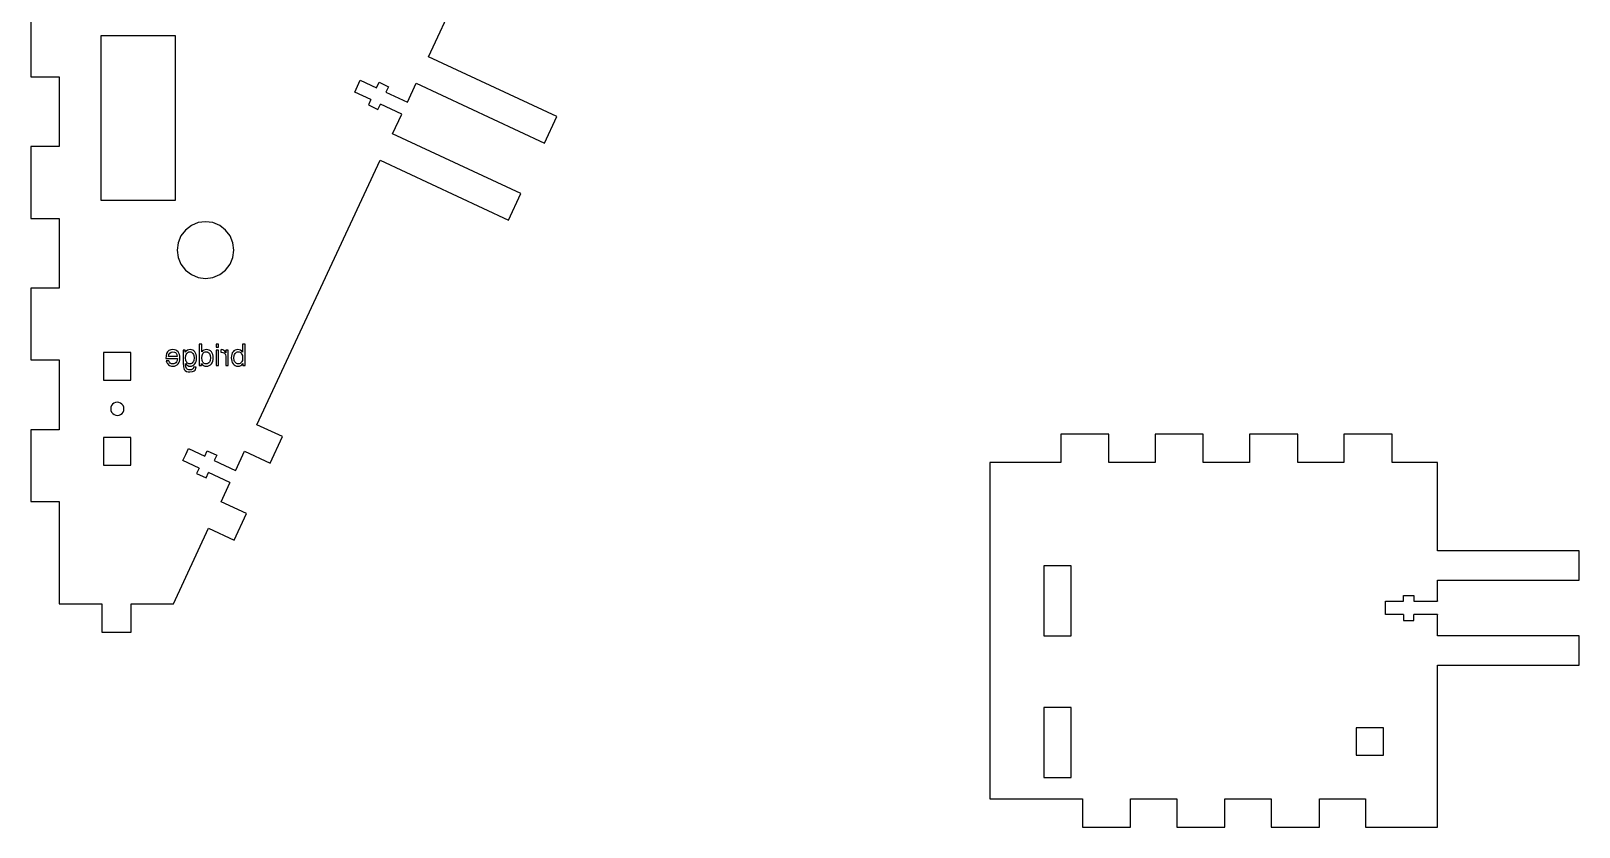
# Model space of a CAD drawing. Extents: x -235 to 103, y -8 to 774.
# Drawn here: x -234.8 to 93.2, y -8.3 to 160.3 of the extents above; entities that cross this region are included whole.
import ezdxf

# ---------------------------------------------------------------- set-up
doc = ezdxf.new("R2010")
doc.units = 0
doc.header["$MEASUREMENT"] = 0
doc.layers.add('Holes', color=2, linetype='Continuous')
doc.layers.add('Text', color=5, linetype='Continuous')

msp = doc.modelspace()

# ---------------------------------------------------------------- linework, layer by layer
for p, q in [((-150.56, 154.85), (-142.4, 172.34)), ((-234.77, 165.81), (-234.77, 150.61)), ((-123.37, 142.17), (-150.56, 154.85)), ((-234.77, 150.61), (-228.77, 150.61)), ((-228.77, 150.61), (-228.77, 135.81)), ((-166.19, 147.35), (-165.6, 148.62)), ((-165.6, 148.62), (-165.01, 149.89)), ((-165.01, 149.89), (-161.56, 148.29)), ((-161.56, 148.29), (-161.04, 149.42)), ((-161.04, 149.42), (-159.04, 148.49)), ((-159.04, 148.49), (-159.57, 147.36)), ((-155.04, 145.24), (-153.18, 149.23)), ((-153.18, 149.23), (-125.99, 136.55)), ((-162.75, 145.75), (-166.19, 147.35)), ((-162.75, 145.75), (-163.28, 144.62)), ((-163.28, 144.62), (-161.28, 143.69)), ((-161.28, 143.69), (-160.75, 144.82)), ((-156.22, 142.71), (-160.75, 144.82)), ((-159.57, 147.36), (-155.04, 145.24)), ((-158.17, 138.54), (-156.22, 142.71)), ((-125.99, 136.55), (-123.37, 142.17)), ((-130.98, 125.86), (-158.17, 138.54)), ((-228.77, 135.81), (-234.77, 135.81)), ((-234.77, 135.81), (-234.77, 120.61)), ((-186.91, 76.9), (-160.79, 132.92)), ((-160.79, 132.92), (-133.6, 120.24)), ((-133.6, 120.24), (-130.98, 125.86)), ((-234.77, 120.61), (-228.77, 120.61)), ((-228.77, 120.61), (-228.77, 105.81)), ((-228.77, 105.81), (-234.77, 105.81)), ((-234.77, 105.81), (-234.77, 90.61)), ((-234.77, 90.61), (-228.77, 90.61)), ((-228.77, 90.61), (-228.77, 75.81)), ((-228.77, 75.81), (-234.77, 75.81)), ((-234.77, 75.81), (-234.77, 60.61)), ((-181.47, 74.37), (-186.91, 76.9)), ((-184.09, 68.75), (-181.47, 74.37)), ((-6.44, 74.87), (-16.64, 74.87)), ((-16.64, 74.87), (-16.64, 68.87)), ((-6.44, 68.87), (-6.44, 74.87)), ((13.56, 74.87), (3.36, 74.87)), ((3.36, 74.87), (3.36, 68.87)), ((13.56, 68.87), (13.56, 74.87)), ((33.56, 74.87), (23.36, 74.87)), ((23.36, 74.87), (23.36, 68.87)), ((33.56, 68.87), (33.56, 74.87)), ((53.56, 74.87), (43.36, 74.87)), ((43.36, 74.87), (43.36, 68.87)), ((53.56, 68.87), (53.56, 74.87)), ((-202.58, 69.32), (-201.99, 70.59)), ((-199.14, 67.71), (-202.58, 69.32)), ((-201.99, 70.59), (-201.4, 71.86)), ((-201.4, 71.86), (-197.95, 70.25)), ((-197.95, 70.25), (-197.43, 71.38)), ((-197.43, 71.38), (-195.43, 70.45)), ((-195.43, 70.45), (-195.96, 69.32)), ((-195.96, 69.32), (-191.43, 67.21)), ((-191.39, 67.3), (-189.53, 71.29)), ((-189.53, 71.29), (-184.09, 68.75)), ((-16.64, 68.87), (-31.64, 68.87)), ((-31.64, 68.87), (-31.64, -2.33)), ((3.36, 68.87), (-6.44, 68.87)), ((23.36, 68.87), (13.56, 68.87)), ((43.36, 68.87), (33.56, 68.87)), ((63.16, 68.87), (53.56, 68.87)), ((63.16, 50.19), (63.16, 68.87)), ((-199.14, 67.71), (-199.67, 66.58)), ((-199.67, 66.58), (-197.67, 65.65)), ((-197.67, 65.65), (-197.14, 66.78)), ((-192.61, 64.67), (-197.14, 66.78)), ((-191.39, 67.3), (-191.43, 67.21)), ((-194.51, 60.59), (-192.65, 64.58)), ((-192.61, 64.67), (-192.65, 64.58)), ((-234.77, 60.61), (-228.77, 60.61)), ((-228.77, 60.61), (-228.77, 38.95)), ((-189.08, 58.06), (-194.51, 60.59)), ((-191.7, 52.44), (-189.08, 58.06)), ((-204.6, 38.95), (-197.13, 54.97)), ((-197.13, 54.97), (-191.7, 52.44)), ((93.16, 50.19), (63.16, 50.19)), ((93.16, 43.99), (93.16, 50.19)), ((63.16, 39.59), (63.16, 43.99)), ((63.16, 43.99), (93.16, 43.99)), ((52.16, 38.09), (52.16, 39.49)), ((52.16, 39.49), (55.96, 39.49)), ((55.96, 39.49), (55.96, 40.74)), ((55.96, 40.74), (58.16, 40.74)), ((58.16, 40.74), (58.16, 39.49)), ((58.16, 39.49), (63.16, 39.49)), ((63.16, 39.59), (63.16, 39.49)), ((-228.77, 38.95), (-219.77, 38.95)), ((-219.77, 38.95), (-219.77, 32.95)), ((-213.57, 32.95), (-213.57, 38.95)), ((-213.57, 38.95), (-204.6, 38.95)), ((52.16, 36.69), (52.16, 38.09)), ((55.96, 36.69), (52.16, 36.69)), ((55.96, 36.69), (55.96, 35.44)), ((58.16, 35.44), (58.16, 36.69)), ((63.16, 36.69), (58.16, 36.69)), ((63.16, 36.69), (63.16, 36.59)), ((63.16, 32.19), (63.16, 36.59)), ((-219.77, 32.95), (-213.57, 32.95)), ((55.96, 35.44), (58.16, 35.44)), ((93.16, 32.19), (63.16, 32.19)), ((93.16, 25.99), (93.16, 32.19)), ((63.16, 8.25), (63.16, 25.99)), ((63.16, 25.99), (93.16, 25.99)), ((63.16, -8.33), (63.16, 8.25)), ((-31.64, -2.33), (-12.04, -2.33)), ((-12.04, -2.33), (-12.04, -8.33)), ((-1.84, -8.33), (-1.84, -2.33)), ((-1.84, -2.33), (7.96, -2.33)), ((7.96, -2.33), (7.96, -8.33)), ((18.16, -8.33), (18.16, -2.33)), ((18.16, -2.33), (27.96, -2.33)), ((27.96, -2.33), (27.96, -8.33)), ((38.16, -8.33), (38.16, -2.33)), ((38.16, -2.33), (47.96, -2.33)), ((47.96, -2.33), (47.96, -8.33)), ((-12.04, -8.33), (-1.84, -8.33)), ((7.96, -8.33), (18.16, -8.33)), ((27.96, -8.33), (38.16, -8.33)), ((47.96, -8.33), (63.16, -8.33))]:
    msp.add_line(p, q)
at = {"layer": 'Holes'}
for p, q in [((-204.18, 159.28), (-219.98, 159.28)), ((-219.98, 159.28), (-219.98, 124.48)), ((-204.18, 124.48), (-204.18, 159.28)), ((-219.98, 124.48), (-204.18, 124.48)), ((-202.03, 118.14), (-202.99, 116.9)), ((-200.79, 119.1), (-202.03, 118.14)), ((-199.34, 119.7), (-200.79, 119.1)), ((-197.79, 119.9), (-199.34, 119.7)), ((-196.24, 119.7), (-197.79, 119.9)), ((-194.79, 119.1), (-196.24, 119.7)), ((-193.55, 118.14), (-194.79, 119.1)), ((-192.59, 116.9), (-193.55, 118.14)), ((-203.59, 115.45), (-203.79, 113.9)), ((-202.99, 116.9), (-203.59, 115.45)), ((-192, 115.45), (-192.59, 116.9)), ((-191.79, 113.9), (-192, 115.45)), ((-203.79, 113.9), (-203.59, 112.35)), ((-203.59, 112.35), (-202.99, 110.9)), ((-192.59, 110.9), (-192, 112.35)), ((-192, 112.35), (-191.79, 113.9)), ((-202.99, 110.9), (-202.03, 109.66)), ((-202.03, 109.66), (-200.79, 108.7)), ((-200.79, 108.7), (-199.34, 108.1)), ((-196.24, 108.1), (-194.79, 108.7)), ((-194.79, 108.7), (-193.55, 109.66)), ((-193.55, 109.66), (-192.59, 110.9)), ((-199.34, 108.1), (-197.79, 107.9)), ((-197.79, 107.9), (-196.24, 108.1)), ((-219.38, 92.16), (-219.38, 86.36)), ((-213.58, 92.16), (-219.38, 92.16)), ((-213.58, 86.36), (-213.58, 92.16)), ((-219.38, 86.36), (-213.58, 86.36)), ((-217.83, 80.61), (-217.88, 80.25)), ((-217.88, 80.25), (-217.82, 79.89)), ((-217.7, 80.95), (-217.83, 80.61)), ((-217.82, 79.89), (-217.68, 79.55)), ((-217.48, 81.24), (-217.7, 80.95)), ((-217.68, 79.55), (-217.46, 79.26)), ((-217.19, 81.47), (-217.48, 81.24)), ((-217.46, 79.26), (-217.16, 79.04)), ((-216.85, 81.61), (-217.19, 81.47)), ((-217.16, 79.04), (-216.82, 78.91)), ((-216.49, 81.66), (-216.85, 81.61)), ((-216.82, 78.91), (-216.46, 78.86)), ((-216.13, 81.62), (-216.49, 81.66)), ((-216.46, 78.86), (-216.1, 78.91)), ((-215.79, 81.48), (-216.13, 81.62)), ((-216.1, 78.91), (-215.77, 79.06)), ((-215.5, 81.26), (-215.79, 81.48)), ((-215.77, 79.06), (-215.48, 79.28)), ((-215.27, 80.97), (-215.5, 81.26)), ((-215.48, 79.28), (-215.26, 79.58)), ((-215.13, 80.64), (-215.27, 80.97)), ((-215.26, 79.58), (-215.12, 79.91)), ((-215.08, 80.28), (-215.13, 80.64)), ((-215.12, 79.91), (-215.08, 80.28)), ((-213.58, 74.16), (-219.38, 74.16)), ((-219.38, 74.16), (-219.38, 68.36)), ((-213.58, 68.36), (-213.58, 74.16)), ((-219.38, 68.36), (-213.58, 68.36)), ((-14.44, 46.97), (-20.24, 46.97)), ((-20.24, 46.97), (-20.24, 32.17)), ((-14.44, 32.17), (-14.44, 46.97)), ((-20.24, 32.17), (-14.44, 32.17)), ((-14.44, 16.97), (-20.24, 16.97)), ((-20.24, 16.97), (-20.24, 2.17)), ((-14.44, 2.17), (-14.44, 16.97)), ((51.76, 12.67), (45.96, 12.67)), ((45.96, 12.67), (45.96, 6.87)), ((51.76, 6.87), (51.76, 12.67)), ((45.96, 6.87), (51.76, 6.87)), ((-20.24, 2.17), (-14.44, 2.17))]:
    msp.add_line(p, q, dxfattribs=at)
at = {"layer": 'Text'}
for p, q in [((-206.04, 91.95, 0.2), (-206.14, 91.51, 0.2)), ((-206.04, 91.95), (-206.14, 91.51)), ((-205.84, 92.3, 0.2), (-206.04, 91.95, 0.2)), ((-205.84, 92.3), (-206.04, 91.95)), ((-206.04, 91.95), (-206.04, 91.95, 0.2)), ((-205.53, 92.58, 0.2), (-205.84, 92.3, 0.2)), ((-205.53, 92.58), (-205.84, 92.3)), ((-205.84, 92.3), (-205.84, 92.3, 0.2)), ((-205.55, 91.74, 0.2), (-205.35, 92.05, 0.2)), ((-205.55, 91.74), (-205.35, 92.05)), ((-205.15, 92.75, 0.2), (-205.53, 92.58, 0.2)), ((-205.15, 92.75), (-205.53, 92.58)), ((-205.53, 92.58), (-205.53, 92.58, 0.2)), ((-205.35, 92.05, 0.2), (-205.06, 92.26, 0.2)), ((-205.35, 92.05), (-205.06, 92.26)), ((-205.35, 92.05), (-205.35, 92.05, 0.2)), ((-204.72, 92.81, 0.2), (-205.15, 92.75, 0.2)), ((-204.72, 92.81), (-205.15, 92.75)), ((-205.15, 92.75), (-205.15, 92.75, 0.2)), ((-205.06, 92.26, 0.2), (-204.7, 92.33, 0.2)), ((-205.06, 92.26), (-204.7, 92.33)), ((-205.06, 92.26), (-205.06, 92.26, 0.2)), ((-204.39, 92.78, 0.2), (-204.72, 92.81, 0.2)), ((-204.72, 92.81), (-204.72, 92.81, 0.2)), ((-204.39, 92.78), (-204.72, 92.81)), ((-204.7, 92.33, 0.2), (-204.34, 92.26, 0.2)), ((-204.7, 92.33), (-204.34, 92.26)), ((-204.7, 92.33), (-204.7, 92.33, 0.2)), ((-204.1, 92.69, 0.2), (-204.39, 92.78, 0.2)), ((-204.39, 92.78), (-204.39, 92.78, 0.2)), ((-204.1, 92.69), (-204.39, 92.78)), ((-204.34, 92.26, 0.2), (-204.18, 92.17, 0.2)), ((-204.34, 92.26), (-204.34, 92.26, 0.2)), ((-204.34, 92.26), (-204.18, 92.17)), ((-204.18, 92.17, 0.2), (-204.04, 92.05, 0.2)), ((-204.18, 92.17), (-204.18, 92.17, 0.2)), ((-204.18, 92.17), (-204.04, 92.05)), ((-203.85, 92.53, 0.2), (-204.1, 92.69, 0.2)), ((-204.1, 92.69), (-204.1, 92.69, 0.2)), ((-203.85, 92.53), (-204.1, 92.69)), ((-204.04, 92.05, 0.2), (-203.93, 91.91, 0.2)), ((-204.04, 92.05), (-204.04, 92.05, 0.2)), ((-204.04, 92.05), (-203.93, 91.91)), ((-203.93, 91.91, 0.2), (-203.85, 91.74, 0.2)), ((-203.93, 91.91), (-203.93, 91.91, 0.2)), ((-203.93, 91.91), (-203.85, 91.74)), ((-203.62, 92.32, 0.2), (-203.85, 92.53, 0.2)), ((-203.85, 92.53), (-203.85, 92.53, 0.2)), ((-203.62, 92.32), (-203.85, 92.53)), ((-203.45, 92.06, 0.2), (-203.62, 92.32, 0.2)), ((-203.62, 92.32), (-203.62, 92.32, 0.2)), ((-203.45, 92.06), (-203.62, 92.32)), ((-203.32, 91.76, 0.2), (-203.45, 92.06, 0.2)), ((-203.45, 92.06), (-203.45, 92.06, 0.2)), ((-203.32, 91.76), (-203.45, 92.06)), ((-202.55, 92.71), (-202.55, 89.97)), ((-202.07, 92.71), (-202.55, 92.71)), ((-202.55, 92.71), (-202.55, 92.71, 0.2)), ((-202.07, 92.71, 0.2), (-202.55, 92.71, 0.2)), ((-202.55, 92.71, 0.2), (-202.55, 89.97, 0.2)), ((-202.07, 92.24), (-202.07, 92.71)), ((-202.07, 92.71), (-202.07, 92.71, 0.2)), ((-202.07, 92.24, 0.2), (-202.07, 92.71, 0.2)), ((-201.86, 92.49), (-202.07, 92.24)), ((-201.86, 92.49, 0.2), (-202.07, 92.24, 0.2)), ((-202.07, 92.24), (-202.07, 92.24, 0.2)), ((-201.88, 91.8), (-201.78, 91.98)), ((-201.88, 91.8, 0.2), (-201.78, 91.98, 0.2)), ((-201.62, 92.66), (-201.86, 92.49)), ((-201.62, 92.66, 0.2), (-201.86, 92.49, 0.2)), ((-201.86, 92.49), (-201.86, 92.49, 0.2)), ((-201.78, 91.98), (-201.65, 92.13)), ((-201.78, 91.98, 0.2), (-201.65, 92.13, 0.2)), ((-201.78, 91.98), (-201.78, 91.98, 0.2)), ((-201.65, 92.13), (-201.5, 92.24)), ((-201.65, 92.13, 0.2), (-201.5, 92.24, 0.2)), ((-201.65, 92.13), (-201.65, 92.13, 0.2)), ((-201.36, 92.77), (-201.62, 92.66)), ((-201.36, 92.77, 0.2), (-201.62, 92.66, 0.2)), ((-201.62, 92.66), (-201.62, 92.66, 0.2)), ((-201.5, 92.24), (-201.32, 92.3)), ((-201.5, 92.24, 0.2), (-201.32, 92.3, 0.2)), ((-201.5, 92.24), (-201.5, 92.24, 0.2)), ((-201.07, 92.81), (-201.36, 92.77)), ((-201.07, 92.81, 0.2), (-201.36, 92.77, 0.2)), ((-201.36, 92.77), (-201.36, 92.77, 0.2)), ((-201.32, 92.3), (-201.12, 92.32)), ((-201.32, 92.3, 0.2), (-201.12, 92.32, 0.2)), ((-201.32, 92.3), (-201.32, 92.3, 0.2)), ((-201.12, 92.32), (-200.92, 92.3)), ((-201.12, 92.32), (-201.12, 92.32, 0.2)), ((-201.12, 92.32, 0.2), (-200.92, 92.3, 0.2)), ((-200.77, 92.78), (-201.07, 92.81)), ((-201.07, 92.81), (-201.07, 92.81, 0.2)), ((-200.77, 92.78, 0.2), (-201.07, 92.81, 0.2)), ((-200.92, 92.3), (-200.75, 92.24)), ((-200.92, 92.3), (-200.92, 92.3, 0.2)), ((-200.92, 92.3, 0.2), (-200.75, 92.24, 0.2)), ((-200.5, 92.68), (-200.77, 92.78)), ((-200.77, 92.78), (-200.77, 92.78, 0.2)), ((-200.5, 92.68, 0.2), (-200.77, 92.78, 0.2)), ((-200.75, 92.24), (-200.59, 92.13)), ((-200.75, 92.24), (-200.75, 92.24, 0.2)), ((-200.75, 92.24, 0.2), (-200.59, 92.13, 0.2)), ((-200.59, 92.13), (-200.46, 91.98)), ((-200.59, 92.13, 0.2), (-200.46, 91.98, 0.2)), ((-200.59, 92.13), (-200.59, 92.13, 0.2)), ((-200.26, 92.53), (-200.5, 92.68)), ((-200.5, 92.68), (-200.5, 92.68, 0.2)), ((-200.26, 92.53, 0.2), (-200.5, 92.68, 0.2)), ((-200.46, 91.98), (-200.35, 91.79)), ((-200.46, 91.98, 0.2), (-200.35, 91.79, 0.2)), ((-200.46, 91.98), (-200.46, 91.98, 0.2)), ((-200.06, 92.31), (-200.26, 92.53)), ((-200.26, 92.53), (-200.26, 92.53, 0.2)), ((-200.06, 92.31, 0.2), (-200.26, 92.53, 0.2)), ((-199.89, 92.05), (-200.06, 92.31)), ((-200.06, 92.31), (-200.06, 92.31, 0.2)), ((-199.89, 92.05, 0.2), (-200.06, 92.31, 0.2)), ((-199.77, 91.74), (-199.89, 92.05)), ((-199.89, 92.05), (-199.89, 92.05, 0.2)), ((-199.77, 91.74, 0.2), (-199.89, 92.05, 0.2)), ((-198.59, 93.99), (-199.11, 93.99)), ((-199.11, 93.99), (-199.11, 89.44)), ((-199.11, 93.99, 0.2), (-199.11, 89.44, 0.2)), ((-198.59, 93.99, 0.2), (-199.11, 93.99, 0.2)), ((-199.11, 93.99), (-199.11, 93.99, 0.2)), ((-198.59, 92.3), (-198.59, 93.99)), ((-198.59, 92.3, 0.2), (-198.59, 93.99, 0.2)), ((-198.59, 93.99), (-198.59, 93.99, 0.2)), ((-198.4, 92.52), (-198.59, 92.3)), ((-198.4, 92.52, 0.2), (-198.59, 92.3, 0.2)), ((-198.59, 92.3), (-198.59, 92.3, 0.2)), ((-198.45, 91.78, 0.2), (-198.34, 91.97, 0.2)), ((-198.45, 91.78), (-198.34, 91.97)), ((-198.17, 92.68), (-198.4, 92.52)), ((-198.17, 92.68, 0.2), (-198.4, 92.52, 0.2)), ((-198.4, 92.52), (-198.4, 92.52, 0.2)), ((-198.34, 91.97), (-198.2, 92.12)), ((-198.34, 91.97, 0.2), (-198.2, 92.12, 0.2)), ((-198.34, 91.97), (-198.34, 91.97, 0.2)), ((-198.2, 92.12), (-198.05, 92.23)), ((-198.2, 92.12, 0.2), (-198.05, 92.23, 0.2)), ((-198.2, 92.12), (-198.2, 92.12, 0.2)), ((-197.9, 92.78), (-198.17, 92.68)), ((-197.9, 92.78, 0.2), (-198.17, 92.68, 0.2)), ((-198.17, 92.68), (-198.17, 92.68, 0.2)), ((-198.05, 92.23), (-197.87, 92.3)), ((-198.05, 92.23, 0.2), (-197.87, 92.3, 0.2)), ((-198.05, 92.23), (-198.05, 92.23, 0.2)), ((-197.58, 92.81), (-197.9, 92.78)), ((-197.58, 92.81, 0.2), (-197.9, 92.78, 0.2)), ((-197.9, 92.78), (-197.9, 92.78, 0.2)), ((-197.87, 92.3), (-197.67, 92.32)), ((-197.87, 92.3, 0.2), (-197.67, 92.32, 0.2)), ((-197.87, 92.3), (-197.87, 92.3, 0.2)), ((-197.67, 92.32), (-197.47, 92.3)), ((-197.67, 92.32), (-197.67, 92.32, 0.2)), ((-197.67, 92.32, 0.2), (-197.47, 92.3, 0.2)), ((-197.28, 92.78), (-197.58, 92.81)), ((-197.58, 92.81), (-197.58, 92.81, 0.2)), ((-197.28, 92.78, 0.2), (-197.58, 92.81, 0.2)), ((-197.47, 92.3), (-197.29, 92.23)), ((-197.47, 92.3, 0.2), (-197.29, 92.23, 0.2)), ((-197.47, 92.3), (-197.47, 92.3, 0.2)), ((-197.29, 92.23), (-197.12, 92.12)), ((-197.29, 92.23, 0.2), (-197.12, 92.12, 0.2)), ((-197.29, 92.23), (-197.29, 92.23, 0.2)), ((-197.01, 92.69), (-197.28, 92.78)), ((-197.28, 92.78), (-197.28, 92.78, 0.2)), ((-197.01, 92.69, 0.2), (-197.28, 92.78, 0.2)), ((-197.12, 92.12), (-196.98, 91.97)), ((-197.12, 92.12, 0.2), (-196.98, 91.97, 0.2)), ((-197.12, 92.12), (-197.12, 92.12, 0.2)), ((-196.77, 92.54), (-197.01, 92.69)), ((-196.77, 92.54, 0.2), (-197.01, 92.69, 0.2)), ((-197.01, 92.69), (-197.01, 92.69, 0.2)), ((-196.98, 91.97), (-196.87, 91.78)), ((-196.98, 91.97, 0.2), (-196.87, 91.78, 0.2)), ((-196.98, 91.97), (-196.98, 91.97, 0.2)), ((-196.56, 92.33), (-196.77, 92.54)), ((-196.56, 92.33, 0.2), (-196.77, 92.54, 0.2)), ((-196.77, 92.54), (-196.77, 92.54, 0.2)), ((-196.39, 92.08), (-196.56, 92.33)), ((-196.39, 92.08, 0.2), (-196.56, 92.33, 0.2)), ((-196.56, 92.33), (-196.56, 92.33, 0.2)), ((-196.27, 91.79), (-196.39, 92.08)), ((-196.27, 91.79, 0.2), (-196.39, 92.08, 0.2)), ((-196.39, 92.08), (-196.39, 92.08, 0.2)), ((-195.04, 93.99), (-195.57, 93.99)), ((-195.57, 93.99), (-195.57, 93.34)), ((-195.57, 93.99, 0.2), (-195.57, 93.34, 0.2)), ((-195.04, 93.99, 0.2), (-195.57, 93.99, 0.2)), ((-195.57, 93.99), (-195.57, 93.99, 0.2)), ((-195.57, 93.34), (-195.04, 93.34)), ((-195.57, 93.34, 0.2), (-195.04, 93.34, 0.2)), ((-195.57, 93.34), (-195.57, 93.34, 0.2)), ((-195.57, 92.71, 0.2), (-195.57, 89.44, 0.2)), ((-195.05, 92.71, 0.2), (-195.57, 92.71, 0.2)), ((-195.05, 92.71), (-195.57, 92.71)), ((-195.57, 92.71), (-195.57, 89.44)), ((-195.57, 92.71), (-195.57, 92.71, 0.2)), ((-195.05, 89.44, 0.2), (-195.05, 92.71, 0.2)), ((-195.05, 89.44), (-195.05, 92.71)), ((-195.05, 92.71), (-195.05, 92.71, 0.2)), ((-195.04, 93.34), (-195.04, 93.99)), ((-195.04, 93.34, 0.2), (-195.04, 93.99, 0.2)), ((-195.04, 93.99), (-195.04, 93.99, 0.2)), ((-195.04, 93.34), (-195.04, 93.34, 0.2)), ((-194.35, 92.81, 0.2), (-194.55, 92.79, 0.2)), ((-194.35, 92.81), (-194.55, 92.79)), ((-194.55, 92.79), (-194.55, 92.25)), ((-194.55, 92.79, 0.2), (-194.55, 92.25, 0.2)), ((-194.55, 92.79), (-194.55, 92.79, 0.2)), ((-194.55, 92.25), (-194.55, 92.25, 0.2)), ((-194.55, 92.25, 0.2), (-194.09, 92.19, 0.2)), ((-194.55, 92.25), (-194.09, 92.19)), ((-194.11, 92.77, 0.2), (-194.35, 92.81, 0.2)), ((-194.11, 92.77), (-194.35, 92.81)), ((-194.35, 92.81), (-194.35, 92.81, 0.2)), ((-193.89, 92.65, 0.2), (-194.11, 92.77, 0.2)), ((-193.89, 92.65), (-194.11, 92.77)), ((-194.11, 92.77), (-194.11, 92.77, 0.2)), ((-194.09, 92.19, 0.2), (-193.91, 92.12, 0.2)), ((-194.09, 92.19), (-194.09, 92.19, 0.2)), ((-194.09, 92.19), (-193.91, 92.12)), ((-193.91, 92.12, 0.2), (-193.76, 92.02, 0.2)), ((-193.91, 92.12), (-193.76, 92.02)), ((-193.91, 92.12), (-193.91, 92.12, 0.2)), ((-193.68, 92.44), (-193.89, 92.65)), ((-193.89, 92.65), (-193.89, 92.65, 0.2)), ((-193.68, 92.44, 0.2), (-193.89, 92.65, 0.2)), ((-193.76, 92.02, 0.2), (-193.65, 91.88, 0.2)), ((-193.76, 92.02), (-193.65, 91.88)), ((-193.76, 92.02), (-193.76, 92.02, 0.2)), ((-193.46, 92.12), (-193.68, 92.44)), ((-193.68, 92.44), (-193.68, 92.44, 0.2)), ((-193.46, 92.12, 0.2), (-193.68, 92.44, 0.2)), ((-193.65, 91.88), (-193.65, 91.88, 0.2)), ((-193.65, 91.88, 0.2), (-193.57, 91.68, 0.2)), ((-193.65, 91.88), (-193.57, 91.68)), ((-193.46, 92.71), (-193.46, 92.12)), ((-193.46, 92.71, 0.2), (-193.46, 92.12, 0.2)), ((-193.46, 92.71), (-193.46, 92.71, 0.2)), ((-192.98, 92.71, 0.2), (-193.46, 92.71, 0.2)), ((-192.98, 92.71), (-193.46, 92.71)), ((-193.46, 92.12), (-193.46, 92.12, 0.2)), ((-192.98, 89.44, 0.2), (-192.98, 92.71, 0.2)), ((-192.98, 92.71), (-192.98, 92.71, 0.2)), ((-192.98, 89.44), (-192.98, 92.71)), ((-192.13, 92.09), (-192.25, 91.8)), ((-192.13, 92.09, 0.2), (-192.25, 91.8, 0.2)), ((-191.96, 92.34), (-192.13, 92.09)), ((-191.96, 92.34, 0.2), (-192.13, 92.09, 0.2)), ((-192.13, 92.09), (-192.13, 92.09, 0.2)), ((-191.76, 92.55), (-191.96, 92.34)), ((-191.76, 92.55, 0.2), (-191.96, 92.34, 0.2)), ((-191.96, 92.34), (-191.96, 92.34, 0.2)), ((-191.52, 92.69), (-191.76, 92.55)), ((-191.52, 92.69, 0.2), (-191.76, 92.55, 0.2)), ((-191.76, 92.55), (-191.76, 92.55, 0.2)), ((-191.65, 91.78), (-191.54, 91.97)), ((-191.65, 91.78, 0.2), (-191.54, 91.97, 0.2)), ((-191.54, 91.97), (-191.4, 92.12)), ((-191.54, 91.97, 0.2), (-191.4, 92.12, 0.2)), ((-191.54, 91.97), (-191.54, 91.97, 0.2)), ((-191.25, 92.78), (-191.52, 92.69)), ((-191.25, 92.78, 0.2), (-191.52, 92.69, 0.2)), ((-191.52, 92.69), (-191.52, 92.69, 0.2)), ((-191.4, 92.12), (-191.23, 92.23)), ((-191.4, 92.12, 0.2), (-191.23, 92.23, 0.2)), ((-191.4, 92.12), (-191.4, 92.12, 0.2)), ((-190.94, 92.81), (-191.25, 92.78)), ((-190.94, 92.81, 0.2), (-191.25, 92.78, 0.2)), ((-191.25, 92.78), (-191.25, 92.78, 0.2)), ((-191.23, 92.23), (-191.05, 92.3)), ((-191.23, 92.23, 0.2), (-191.05, 92.3, 0.2)), ((-191.23, 92.23), (-191.23, 92.23, 0.2)), ((-191.05, 92.3), (-190.84, 92.32)), ((-191.05, 92.3, 0.2), (-190.84, 92.32, 0.2)), ((-191.05, 92.3), (-191.05, 92.3, 0.2)), ((-190.63, 92.77), (-190.94, 92.81)), ((-190.94, 92.81), (-190.94, 92.81, 0.2)), ((-190.63, 92.77, 0.2), (-190.94, 92.81, 0.2)), ((-190.84, 92.32), (-190.64, 92.3)), ((-190.84, 92.32), (-190.84, 92.32, 0.2)), ((-190.84, 92.32, 0.2), (-190.64, 92.3, 0.2)), ((-190.64, 92.3), (-190.47, 92.23)), ((-190.64, 92.3), (-190.64, 92.3, 0.2)), ((-190.64, 92.3, 0.2), (-190.47, 92.23, 0.2)), ((-190.36, 92.67), (-190.63, 92.77)), ((-190.63, 92.77), (-190.63, 92.77, 0.2)), ((-190.36, 92.67, 0.2), (-190.63, 92.77, 0.2)), ((-190.47, 92.23), (-190.31, 92.12)), ((-190.47, 92.23), (-190.47, 92.23, 0.2)), ((-190.47, 92.23, 0.2), (-190.31, 92.12, 0.2)), ((-190.12, 92.5), (-190.36, 92.67)), ((-190.36, 92.67), (-190.36, 92.67, 0.2)), ((-190.12, 92.5, 0.2), (-190.36, 92.67, 0.2)), ((-190.31, 92.12), (-190.18, 91.97)), ((-190.31, 92.12), (-190.31, 92.12, 0.2)), ((-190.31, 92.12, 0.2), (-190.18, 91.97, 0.2)), ((-190.18, 91.97), (-190.07, 91.78)), ((-190.18, 91.97), (-190.18, 91.97, 0.2)), ((-190.18, 91.97, 0.2), (-190.07, 91.78, 0.2)), ((-189.93, 92.27), (-190.12, 92.5)), ((-190.12, 92.5), (-190.12, 92.5, 0.2)), ((-189.93, 92.27, 0.2), (-190.12, 92.5, 0.2)), ((-189.41, 93.99), (-189.93, 93.99)), ((-189.93, 93.99), (-189.93, 92.27)), ((-189.93, 93.99), (-189.93, 93.99, 0.2)), ((-189.41, 93.99, 0.2), (-189.93, 93.99, 0.2)), ((-189.93, 93.99, 0.2), (-189.93, 92.27, 0.2)), ((-189.93, 92.27), (-189.93, 92.27, 0.2)), ((-189.41, 89.44), (-189.41, 93.99)), ((-189.41, 93.99), (-189.41, 93.99, 0.2)), ((-189.41, 89.44, 0.2), (-189.41, 93.99, 0.2)), ((-206.14, 91.51, 0.2), (-206.17, 90.9, 0.2)), ((-206.14, 91.51), (-206.17, 90.9)), ((-206.17, 90.9), (-206.17, 90.9, 0.2)), ((-206.17, 90.9), (-203.76, 90.9)), ((-206.17, 90.9, 0.2), (-203.76, 90.9, 0.2)), ((-206.14, 91.51), (-206.14, 91.51, 0.2)), ((-205.58, 90.43), (-206.1, 90.43)), ((-205.58, 90.43, 0.2), (-206.1, 90.43, 0.2)), ((-206.1, 90.43, 0.2), (-206.04, 90.18, 0.2)), ((-206.1, 90.43), (-206.1, 90.43, 0.2)), ((-206.1, 90.43), (-206.04, 90.18)), ((-206.04, 90.18, 0.2), (-205.94, 89.95, 0.2)), ((-206.04, 90.18), (-206.04, 90.18, 0.2)), ((-206.04, 90.18), (-205.94, 89.95)), ((-205.94, 89.95, 0.2), (-205.8, 89.76, 0.2)), ((-205.94, 89.95), (-205.94, 89.95, 0.2)), ((-205.94, 89.95), (-205.8, 89.76)), ((-205.8, 89.76, 0.2), (-205.64, 89.59, 0.2)), ((-205.8, 89.76), (-205.8, 89.76, 0.2)), ((-205.8, 89.76), (-205.64, 89.59)), ((-205.64, 89.59), (-205.44, 89.46)), ((-205.64, 89.59, 0.2), (-205.44, 89.46, 0.2)), ((-205.64, 89.59), (-205.64, 89.59, 0.2)), ((-205.62, 91.36, 0.2), (-205.55, 91.74, 0.2)), ((-205.62, 91.36), (-205.55, 91.74)), ((-205.61, 91.33, 0.2), (-205.62, 91.36, 0.2)), ((-205.61, 91.33), (-205.62, 91.36)), ((-205.62, 91.36), (-205.62, 91.36, 0.2)), ((-203.78, 91.33, 0.2), (-205.61, 91.33, 0.2)), ((-203.78, 91.33), (-205.61, 91.33)), ((-205.61, 91.33), (-205.61, 91.33, 0.2)), ((-205.44, 90.14), (-205.58, 90.43)), ((-205.44, 90.14, 0.2), (-205.58, 90.43, 0.2)), ((-205.58, 90.43), (-205.58, 90.43, 0.2)), ((-205.55, 91.74), (-205.55, 91.74, 0.2)), ((-205.26, 89.94), (-205.44, 90.14)), ((-205.26, 89.94, 0.2), (-205.44, 90.14, 0.2)), ((-205.44, 90.14), (-205.44, 90.14, 0.2)), ((-205.44, 89.46), (-205.22, 89.37)), ((-205.44, 89.46, 0.2), (-205.22, 89.37, 0.2)), ((-205.44, 89.46), (-205.44, 89.46, 0.2)), ((-205.01, 89.82), (-205.26, 89.94)), ((-205.01, 89.82, 0.2), (-205.26, 89.94, 0.2)), ((-205.26, 89.94), (-205.26, 89.94, 0.2)), ((-205.22, 89.37), (-204.97, 89.31)), ((-205.22, 89.37, 0.2), (-204.97, 89.31, 0.2)), ((-205.22, 89.37), (-205.22, 89.37, 0.2)), ((-204.72, 89.77, 0.2), (-205.01, 89.82, 0.2)), ((-205.01, 89.82), (-205.01, 89.82, 0.2)), ((-204.72, 89.77), (-205.01, 89.82)), ((-204.97, 89.31), (-204.7, 89.29)), ((-204.97, 89.31, 0.2), (-204.7, 89.29, 0.2)), ((-204.97, 89.31), (-204.97, 89.31, 0.2)), ((-204.47, 89.8, 0.2), (-204.72, 89.77, 0.2)), ((-204.47, 89.8), (-204.72, 89.77)), ((-204.72, 89.77), (-204.72, 89.77, 0.2)), ((-204.7, 89.29), (-204.38, 89.32)), ((-204.7, 89.29, 0.2), (-204.38, 89.32, 0.2)), ((-204.7, 89.29), (-204.7, 89.29, 0.2)), ((-204.26, 89.88, 0.2), (-204.47, 89.8, 0.2)), ((-204.26, 89.88), (-204.47, 89.8)), ((-204.47, 89.8), (-204.47, 89.8, 0.2)), ((-204.38, 89.32, 0.2), (-204.09, 89.41, 0.2)), ((-204.38, 89.32), (-204.09, 89.41)), ((-204.38, 89.32), (-204.38, 89.32, 0.2)), ((-204.08, 90.01, 0.2), (-204.26, 89.88, 0.2)), ((-204.08, 90.01), (-204.26, 89.88)), ((-204.26, 89.88), (-204.26, 89.88, 0.2)), ((-204.09, 89.41, 0.2), (-203.83, 89.56, 0.2)), ((-204.09, 89.41), (-203.83, 89.56)), ((-204.09, 89.41), (-204.09, 89.41, 0.2)), ((-203.93, 90.2), (-204.08, 90.01)), ((-203.93, 90.2, 0.2), (-204.08, 90.01, 0.2)), ((-204.08, 90.01), (-204.08, 90.01, 0.2)), ((-203.8, 90.5), (-203.93, 90.2)), ((-203.8, 90.5, 0.2), (-203.93, 90.2, 0.2)), ((-203.93, 90.2), (-203.93, 90.2, 0.2)), ((-203.85, 91.74, 0.2), (-203.78, 91.33, 0.2)), ((-203.85, 91.74), (-203.85, 91.74, 0.2)), ((-203.85, 91.74), (-203.78, 91.33)), ((-203.83, 89.56, 0.2), (-203.62, 89.76, 0.2)), ((-203.83, 89.56), (-203.62, 89.76)), ((-203.83, 89.56), (-203.83, 89.56, 0.2)), ((-203.76, 90.9), (-203.8, 90.5)), ((-203.76, 90.9, 0.2), (-203.8, 90.5, 0.2)), ((-203.8, 90.5), (-203.8, 90.5, 0.2)), ((-203.78, 91.33), (-203.78, 91.33, 0.2)), ((-203.76, 90.9), (-203.76, 90.9, 0.2)), ((-203.62, 89.76, 0.2), (-203.44, 90.01, 0.2)), ((-203.62, 89.76), (-203.44, 90.01)), ((-203.62, 89.76), (-203.62, 89.76, 0.2)), ((-203.44, 90.01, 0.2), (-203.32, 90.31, 0.2)), ((-203.44, 90.01), (-203.32, 90.31)), ((-203.44, 90.01), (-203.44, 90.01, 0.2)), ((-203.24, 91.41, 0.2), (-203.32, 91.76, 0.2)), ((-203.32, 91.76), (-203.32, 91.76, 0.2)), ((-203.24, 91.41), (-203.32, 91.76)), ((-203.32, 90.31), (-203.24, 90.65)), ((-203.32, 90.31, 0.2), (-203.24, 90.65, 0.2)), ((-203.32, 90.31), (-203.32, 90.31, 0.2)), ((-203.22, 91.03, 0.2), (-203.24, 91.41, 0.2)), ((-203.24, 91.41), (-203.24, 91.41, 0.2)), ((-203.22, 91.03), (-203.24, 91.41)), ((-203.24, 90.65, 0.2), (-203.22, 91.03, 0.2)), ((-203.24, 90.65), (-203.22, 91.03)), ((-203.24, 90.65), (-203.24, 90.65, 0.2)), ((-203.22, 91.03), (-203.22, 91.03, 0.2)), ((-202.55, 89.97), (-202.49, 89.19)), ((-202.55, 89.97), (-202.55, 89.97, 0.2)), ((-202.55, 89.97, 0.2), (-202.49, 89.19, 0.2)), ((-202.49, 89.19), (-202.41, 88.88)), ((-202.49, 89.19), (-202.49, 89.19, 0.2)), ((-202.49, 89.19, 0.2), (-202.41, 88.88, 0.2)), ((-202.41, 88.88), (-202.28, 88.6)), ((-202.41, 88.88), (-202.41, 88.88, 0.2)), ((-202.41, 88.88, 0.2), (-202.28, 88.6, 0.2)), ((-202.28, 88.6), (-202.1, 88.37)), ((-202.28, 88.6), (-202.28, 88.6, 0.2)), ((-202.28, 88.6, 0.2), (-202.1, 88.37, 0.2)), ((-202.02, 91.03), (-201.96, 91.57)), ((-202.02, 91.03, 0.2), (-201.96, 91.57, 0.2)), ((-201.96, 90.51), (-202.02, 91.03)), ((-202.02, 91.03), (-202.02, 91.03, 0.2)), ((-201.96, 90.51, 0.2), (-202.02, 91.03, 0.2)), ((-202.02, 89.88), (-201.79, 89.61)), ((-202.02, 89.71), (-202.02, 89.88)), ((-202.02, 89.88, 0.2), (-201.79, 89.61, 0.2)), ((-202.02, 89.88), (-202.02, 89.88, 0.2)), ((-202.02, 89.71, 0.2), (-202.02, 89.88, 0.2)), ((-201.97, 89.18), (-202.02, 89.71)), ((-202.02, 89.71), (-202.02, 89.71, 0.2)), ((-201.97, 89.18, 0.2), (-202.02, 89.71, 0.2)), ((-201.82, 88.81), (-201.97, 89.18)), ((-201.97, 89.18), (-201.97, 89.18, 0.2)), ((-201.82, 88.81, 0.2), (-201.97, 89.18, 0.2)), ((-201.96, 91.57), (-201.88, 91.8)), ((-201.96, 91.57, 0.2), (-201.88, 91.8, 0.2)), ((-201.96, 91.57), (-201.96, 91.57, 0.2)), ((-201.88, 90.29), (-201.96, 90.51)), ((-201.96, 90.51), (-201.96, 90.51, 0.2)), ((-201.88, 90.29, 0.2), (-201.96, 90.51, 0.2)), ((-201.88, 91.8), (-201.88, 91.8, 0.2)), ((-201.78, 90.11), (-201.88, 90.29)), ((-201.88, 90.29), (-201.88, 90.29, 0.2)), ((-201.78, 90.11, 0.2), (-201.88, 90.29, 0.2)), ((-201.71, 88.68), (-201.82, 88.81)), ((-201.82, 88.81), (-201.82, 88.81, 0.2)), ((-201.71, 88.68, 0.2), (-201.82, 88.81, 0.2)), ((-201.79, 89.61), (-201.56, 89.43)), ((-201.79, 89.61), (-201.79, 89.61, 0.2)), ((-201.79, 89.61, 0.2), (-201.56, 89.43, 0.2)), ((-201.65, 89.96), (-201.78, 90.11)), ((-201.78, 90.11), (-201.78, 90.11, 0.2)), ((-201.65, 89.96, 0.2), (-201.78, 90.11, 0.2)), ((-201.55, 88.58), (-201.71, 88.68)), ((-201.71, 88.68), (-201.71, 88.68, 0.2)), ((-201.55, 88.58, 0.2), (-201.71, 88.68, 0.2)), ((-201.5, 89.86), (-201.65, 89.96)), ((-201.65, 89.96), (-201.65, 89.96, 0.2)), ((-201.5, 89.86, 0.2), (-201.65, 89.96, 0.2)), ((-201.56, 89.43), (-201.31, 89.33)), ((-201.56, 89.43), (-201.56, 89.43, 0.2)), ((-201.56, 89.43, 0.2), (-201.31, 89.33, 0.2)), ((-201.35, 88.53), (-201.55, 88.58)), ((-201.55, 88.58), (-201.55, 88.58, 0.2)), ((-201.35, 88.53, 0.2), (-201.55, 88.58, 0.2)), ((-201.32, 89.79), (-201.5, 89.86)), ((-201.5, 89.86), (-201.5, 89.86, 0.2)), ((-201.32, 89.79, 0.2), (-201.5, 89.86, 0.2)), ((-201.13, 89.77), (-201.32, 89.79)), ((-201.32, 89.79), (-201.32, 89.79, 0.2)), ((-201.13, 89.77, 0.2), (-201.32, 89.79, 0.2)), ((-201.31, 89.33), (-201.02, 89.29)), ((-201.31, 89.33), (-201.31, 89.33, 0.2)), ((-201.31, 89.33, 0.2), (-201.02, 89.29, 0.2)), ((-200.93, 89.79), (-201.13, 89.77)), ((-200.93, 89.79, 0.2), (-201.13, 89.77, 0.2)), ((-201.13, 89.77), (-201.13, 89.77, 0.2)), ((-200.79, 88.54), (-201.1, 88.51)), ((-200.79, 88.54, 0.2), (-201.1, 88.51, 0.2)), ((-201.02, 89.29), (-200.75, 89.32)), ((-201.02, 89.29, 0.2), (-200.75, 89.32, 0.2)), ((-201.02, 89.29), (-201.02, 89.29, 0.2)), ((-200.75, 89.86), (-200.93, 89.79)), ((-200.75, 89.86, 0.2), (-200.93, 89.79, 0.2)), ((-200.93, 89.79), (-200.93, 89.79, 0.2)), ((-200.55, 88.65), (-200.79, 88.54)), ((-200.55, 88.65, 0.2), (-200.79, 88.54, 0.2)), ((-200.79, 88.54), (-200.79, 88.54, 0.2)), ((-200.59, 89.96), (-200.75, 89.86)), ((-200.59, 89.96, 0.2), (-200.75, 89.86, 0.2)), ((-200.75, 89.86), (-200.75, 89.86, 0.2)), ((-200.75, 89.32), (-200.49, 89.41)), ((-200.75, 89.32, 0.2), (-200.49, 89.41, 0.2)), ((-200.75, 89.32), (-200.75, 89.32, 0.2)), ((-200.46, 90.11), (-200.59, 89.96)), ((-200.46, 90.11, 0.2), (-200.59, 89.96, 0.2)), ((-200.59, 89.96), (-200.59, 89.96, 0.2)), ((-200.39, 88.82), (-200.55, 88.65)), ((-200.39, 88.82, 0.2), (-200.55, 88.65, 0.2)), ((-200.55, 88.65), (-200.55, 88.65, 0.2)), ((-200.49, 89.41), (-200.26, 89.56)), ((-200.49, 89.41, 0.2), (-200.26, 89.56, 0.2)), ((-200.49, 89.41), (-200.49, 89.41, 0.2)), ((-200.35, 90.3), (-200.46, 90.11)), ((-200.35, 90.3, 0.2), (-200.46, 90.11, 0.2)), ((-200.46, 90.11), (-200.46, 90.11, 0.2)), ((-200.31, 89.06), (-200.39, 88.82)), ((-200.31, 89.06, 0.2), (-200.39, 88.82, 0.2)), ((-200.39, 88.82), (-200.39, 88.82, 0.2)), ((-200.35, 91.79), (-200.28, 91.58)), ((-200.35, 91.79, 0.2), (-200.28, 91.58, 0.2)), ((-200.35, 91.79), (-200.35, 91.79, 0.2)), ((-200.28, 90.52), (-200.35, 90.3)), ((-200.28, 90.52, 0.2), (-200.35, 90.3, 0.2)), ((-200.35, 90.3), (-200.35, 90.3, 0.2)), ((-199.78, 89.06), (-200.31, 89.06)), ((-199.78, 89.06, 0.2), (-200.31, 89.06, 0.2)), ((-200.31, 89.06), (-200.31, 89.06, 0.2)), ((-200.28, 91.58), (-200.22, 91.05)), ((-200.28, 91.58, 0.2), (-200.22, 91.05, 0.2)), ((-200.28, 91.58), (-200.28, 91.58, 0.2)), ((-200.22, 91.05), (-200.28, 90.52)), ((-200.22, 91.05, 0.2), (-200.28, 90.52, 0.2)), ((-200.28, 90.52), (-200.28, 90.52, 0.2)), ((-200.26, 89.56), (-200.06, 89.76)), ((-200.26, 89.56, 0.2), (-200.06, 89.76, 0.2)), ((-200.26, 89.56), (-200.26, 89.56, 0.2)), ((-200.22, 91.05), (-200.22, 91.05, 0.2)), ((-200.06, 89.76), (-199.89, 90.02)), ((-200.06, 89.76, 0.2), (-199.89, 90.02, 0.2)), ((-200.06, 89.76), (-200.06, 89.76, 0.2)), ((-200.01, 88.48), (-199.9, 88.65)), ((-200.01, 88.48, 0.2), (-199.9, 88.65, 0.2)), ((-199.9, 88.65), (-199.82, 88.84)), ((-199.9, 88.65, 0.2), (-199.82, 88.84, 0.2)), ((-199.9, 88.65), (-199.9, 88.65, 0.2)), ((-199.89, 90.02), (-199.77, 90.31)), ((-199.89, 90.02, 0.2), (-199.77, 90.31, 0.2)), ((-199.89, 90.02), (-199.89, 90.02, 0.2)), ((-199.82, 88.84), (-199.78, 89.06)), ((-199.82, 88.84, 0.2), (-199.78, 89.06, 0.2)), ((-199.82, 88.84), (-199.82, 88.84, 0.2)), ((-199.78, 89.06), (-199.78, 89.06, 0.2)), ((-199.7, 91.4), (-199.77, 91.74)), ((-199.7, 91.4, 0.2), (-199.77, 91.74, 0.2)), ((-199.77, 91.74), (-199.77, 91.74, 0.2)), ((-199.77, 90.31), (-199.7, 90.65)), ((-199.77, 90.31, 0.2), (-199.7, 90.65, 0.2)), ((-199.77, 90.31), (-199.77, 90.31, 0.2)), ((-199.67, 91.02), (-199.7, 91.4)), ((-199.67, 91.02, 0.2), (-199.7, 91.4, 0.2)), ((-199.7, 91.4), (-199.7, 91.4, 0.2)), ((-199.7, 90.65), (-199.67, 91.02)), ((-199.7, 90.65, 0.2), (-199.67, 91.02, 0.2)), ((-199.7, 90.65), (-199.7, 90.65, 0.2)), ((-199.67, 91.02), (-199.67, 91.02, 0.2)), ((-199.11, 89.44), (-198.65, 89.44)), ((-199.11, 89.44, 0.2), (-198.65, 89.44, 0.2)), ((-199.11, 89.44), (-199.11, 89.44, 0.2)), ((-198.65, 89.44), (-198.65, 89.87)), ((-198.65, 89.87), (-198.43, 89.61)), ((-198.65, 89.44, 0.2), (-198.65, 89.87, 0.2)), ((-198.65, 89.87, 0.2), (-198.43, 89.61, 0.2)), ((-198.65, 89.87), (-198.65, 89.87, 0.2)), ((-198.65, 89.44), (-198.65, 89.44, 0.2)), ((-198.59, 91.04, 0.2), (-198.53, 91.56, 0.2)), ((-198.59, 91.04), (-198.53, 91.56)), ((-198.53, 90.53), (-198.59, 91.04)), ((-198.53, 90.53, 0.2), (-198.59, 91.04, 0.2)), ((-198.59, 91.04), (-198.59, 91.04, 0.2)), ((-198.53, 91.56, 0.2), (-198.45, 91.78, 0.2)), ((-198.53, 91.56), (-198.45, 91.78)), ((-198.53, 91.56), (-198.53, 91.56, 0.2)), ((-198.45, 90.31, 0.2), (-198.53, 90.53, 0.2)), ((-198.45, 90.31), (-198.53, 90.53)), ((-198.53, 90.53), (-198.53, 90.53, 0.2)), ((-198.45, 91.78), (-198.45, 91.78, 0.2)), ((-198.34, 90.13, 0.2), (-198.45, 90.31, 0.2)), ((-198.45, 90.31), (-198.45, 90.31, 0.2)), ((-198.34, 90.13), (-198.45, 90.31)), ((-198.43, 89.61), (-198.19, 89.43)), ((-198.43, 89.61, 0.2), (-198.19, 89.43, 0.2)), ((-198.43, 89.61), (-198.43, 89.61, 0.2)), ((-198.21, 89.98), (-198.34, 90.13)), ((-198.21, 89.98, 0.2), (-198.34, 90.13, 0.2)), ((-198.34, 90.13), (-198.34, 90.13, 0.2)), ((-198.05, 89.87, 0.2), (-198.21, 89.98, 0.2)), ((-198.05, 89.87), (-198.21, 89.98)), ((-198.21, 89.98), (-198.21, 89.98, 0.2)), ((-198.19, 89.43), (-197.92, 89.33)), ((-198.19, 89.43, 0.2), (-197.92, 89.33, 0.2)), ((-198.19, 89.43), (-198.19, 89.43, 0.2)), ((-197.87, 89.8), (-198.05, 89.87)), ((-197.87, 89.8, 0.2), (-198.05, 89.87, 0.2)), ((-198.05, 89.87), (-198.05, 89.87, 0.2)), ((-197.92, 89.33), (-197.6, 89.29)), ((-197.92, 89.33, 0.2), (-197.6, 89.29, 0.2)), ((-197.92, 89.33), (-197.92, 89.33, 0.2)), ((-197.68, 89.78, 0.2), (-197.87, 89.8, 0.2)), ((-197.68, 89.78), (-197.87, 89.8)), ((-197.87, 89.8), (-197.87, 89.8, 0.2)), ((-197.47, 89.8, 0.2), (-197.68, 89.78, 0.2)), ((-197.47, 89.8), (-197.68, 89.78)), ((-197.68, 89.78), (-197.68, 89.78, 0.2)), ((-197.6, 89.29), (-197.29, 89.32)), ((-197.6, 89.29, 0.2), (-197.29, 89.32, 0.2)), ((-197.6, 89.29), (-197.6, 89.29, 0.2)), ((-197.29, 89.87, 0.2), (-197.47, 89.8, 0.2)), ((-197.29, 89.87), (-197.47, 89.8)), ((-197.47, 89.8), (-197.47, 89.8, 0.2)), ((-197.12, 89.98, 0.2), (-197.29, 89.87, 0.2)), ((-197.12, 89.98), (-197.29, 89.87)), ((-197.29, 89.87), (-197.29, 89.87, 0.2)), ((-197.29, 89.32), (-197.01, 89.41)), ((-197.29, 89.32, 0.2), (-197.01, 89.41, 0.2)), ((-197.29, 89.32), (-197.29, 89.32, 0.2)), ((-196.98, 90.13, 0.2), (-197.12, 89.98, 0.2)), ((-196.98, 90.13), (-197.12, 89.98)), ((-197.12, 89.98), (-197.12, 89.98, 0.2)), ((-197.01, 89.41), (-196.77, 89.56)), ((-197.01, 89.41, 0.2), (-196.77, 89.56, 0.2)), ((-197.01, 89.41), (-197.01, 89.41, 0.2)), ((-196.87, 90.32), (-196.98, 90.13)), ((-196.87, 90.32, 0.2), (-196.98, 90.13, 0.2)), ((-196.98, 90.13), (-196.98, 90.13, 0.2)), ((-196.87, 91.78), (-196.79, 91.56)), ((-196.87, 91.78, 0.2), (-196.79, 91.56, 0.2)), ((-196.87, 91.78), (-196.87, 91.78, 0.2)), ((-196.79, 90.53), (-196.87, 90.32)), ((-196.79, 90.53, 0.2), (-196.87, 90.32, 0.2)), ((-196.87, 90.32), (-196.87, 90.32, 0.2)), ((-196.79, 91.56), (-196.72, 91.05)), ((-196.79, 91.56, 0.2), (-196.72, 91.05, 0.2)), ((-196.79, 91.56), (-196.79, 91.56, 0.2)), ((-196.72, 91.05), (-196.79, 90.53)), ((-196.72, 91.05, 0.2), (-196.79, 90.53, 0.2)), ((-196.79, 90.53), (-196.79, 90.53, 0.2)), ((-196.77, 89.56), (-196.56, 89.77)), ((-196.77, 89.56, 0.2), (-196.56, 89.77, 0.2)), ((-196.77, 89.56), (-196.77, 89.56, 0.2)), ((-196.72, 91.05), (-196.72, 91.05, 0.2)), ((-196.56, 89.77), (-196.39, 90.03)), ((-196.56, 89.77, 0.2), (-196.39, 90.03, 0.2)), ((-196.56, 89.77), (-196.56, 89.77, 0.2)), ((-196.39, 90.03), (-196.27, 90.34)), ((-196.39, 90.03, 0.2), (-196.27, 90.34, 0.2)), ((-196.39, 90.03), (-196.39, 90.03, 0.2)), ((-196.2, 91.45), (-196.27, 91.79)), ((-196.2, 91.45, 0.2), (-196.27, 91.79, 0.2)), ((-196.27, 91.79), (-196.27, 91.79, 0.2)), ((-196.27, 90.34), (-196.2, 90.69)), ((-196.27, 90.34, 0.2), (-196.2, 90.69, 0.2)), ((-196.27, 90.34), (-196.27, 90.34, 0.2)), ((-196.18, 91.08), (-196.2, 91.45)), ((-196.18, 91.08, 0.2), (-196.2, 91.45, 0.2)), ((-196.2, 91.45), (-196.2, 91.45, 0.2)), ((-196.2, 90.69, 0.2), (-196.18, 91.08, 0.2)), ((-196.2, 90.69), (-196.18, 91.08)), ((-196.2, 90.69), (-196.2, 90.69, 0.2)), ((-196.18, 91.08), (-196.18, 91.08, 0.2)), ((-195.57, 89.44, 0.2), (-195.05, 89.44, 0.2)), ((-195.57, 89.44), (-195.57, 89.44, 0.2)), ((-195.57, 89.44), (-195.05, 89.44)), ((-195.05, 89.44), (-195.05, 89.44, 0.2)), ((-193.57, 91.68, 0.2), (-193.52, 91.44, 0.2)), ((-193.57, 91.68), (-193.57, 91.68, 0.2)), ((-193.57, 91.68), (-193.52, 91.44)), ((-193.52, 91.44, 0.2), (-193.5, 91.14, 0.2)), ((-193.52, 91.44), (-193.52, 91.44, 0.2)), ((-193.52, 91.44), (-193.5, 91.14)), ((-193.5, 91.14, 0.2), (-193.5, 89.44, 0.2)), ((-193.5, 91.14), (-193.5, 89.44)), ((-193.5, 91.14), (-193.5, 91.14, 0.2)), ((-193.5, 89.44, 0.2), (-192.98, 89.44, 0.2)), ((-193.5, 89.44), (-193.5, 89.44, 0.2)), ((-193.5, 89.44), (-192.98, 89.44)), ((-192.98, 89.44), (-192.98, 89.44, 0.2)), ((-192.32, 91.46), (-192.34, 91.09)), ((-192.32, 91.46, 0.2), (-192.34, 91.09, 0.2)), ((-192.34, 91.09), (-192.32, 90.7)), ((-192.34, 91.09), (-192.34, 91.09, 0.2)), ((-192.34, 91.09, 0.2), (-192.32, 90.7, 0.2)), ((-192.25, 91.8), (-192.32, 91.46)), ((-192.25, 91.8, 0.2), (-192.32, 91.46, 0.2)), ((-192.32, 91.46), (-192.32, 91.46, 0.2)), ((-192.32, 90.7), (-192.24, 90.36)), ((-192.32, 90.7), (-192.32, 90.7, 0.2)), ((-192.32, 90.7, 0.2), (-192.24, 90.36, 0.2)), ((-192.25, 91.8), (-192.25, 91.8, 0.2)), ((-192.24, 90.36), (-192.12, 90.05)), ((-192.24, 90.36, 0.2), (-192.12, 90.05, 0.2)), ((-192.24, 90.36), (-192.24, 90.36, 0.2)), ((-192.12, 90.05), (-191.95, 89.78)), ((-192.12, 90.05, 0.2), (-191.95, 89.78, 0.2)), ((-192.12, 90.05), (-192.12, 90.05, 0.2)), ((-191.95, 89.78), (-191.74, 89.57)), ((-191.95, 89.78, 0.2), (-191.74, 89.57, 0.2)), ((-191.95, 89.78), (-191.95, 89.78, 0.2)), ((-191.8, 91.03), (-191.73, 91.56)), ((-191.8, 91.03, 0.2), (-191.73, 91.56, 0.2)), ((-191.73, 90.53), (-191.8, 91.03)), ((-191.8, 91.03), (-191.8, 91.03, 0.2)), ((-191.73, 90.53, 0.2), (-191.8, 91.03, 0.2)), ((-191.74, 89.57), (-191.5, 89.42)), ((-191.74, 89.57), (-191.74, 89.57, 0.2)), ((-191.74, 89.57, 0.2), (-191.5, 89.42, 0.2)), ((-191.73, 91.56), (-191.65, 91.78)), ((-191.73, 91.56, 0.2), (-191.65, 91.78, 0.2)), ((-191.73, 91.56), (-191.73, 91.56, 0.2)), ((-191.65, 90.32), (-191.73, 90.53)), ((-191.73, 90.53), (-191.73, 90.53, 0.2)), ((-191.65, 90.32, 0.2), (-191.73, 90.53, 0.2)), ((-191.65, 91.78), (-191.65, 91.78, 0.2)), ((-191.53, 90.13), (-191.65, 90.32)), ((-191.65, 90.32), (-191.65, 90.32, 0.2)), ((-191.53, 90.13, 0.2), (-191.65, 90.32, 0.2)), ((-191.39, 89.98), (-191.53, 90.13)), ((-191.39, 89.98, 0.2), (-191.53, 90.13, 0.2)), ((-191.53, 90.13), (-191.53, 90.13, 0.2)), ((-191.5, 89.42), (-191.22, 89.32)), ((-191.5, 89.42, 0.2), (-191.22, 89.32, 0.2)), ((-191.5, 89.42), (-191.5, 89.42, 0.2)), ((-191.22, 89.87), (-191.39, 89.98)), ((-191.39, 89.98), (-191.39, 89.98, 0.2)), ((-191.22, 89.87, 0.2), (-191.39, 89.98, 0.2)), ((-191.04, 89.8), (-191.22, 89.87)), ((-191.22, 89.87), (-191.22, 89.87, 0.2)), ((-191.04, 89.8, 0.2), (-191.22, 89.87, 0.2)), ((-191.22, 89.32), (-190.91, 89.29)), ((-191.22, 89.32), (-191.22, 89.32, 0.2)), ((-191.22, 89.32, 0.2), (-190.91, 89.29, 0.2)), ((-190.84, 89.78), (-191.04, 89.8)), ((-191.04, 89.8), (-191.04, 89.8, 0.2)), ((-190.84, 89.78, 0.2), (-191.04, 89.8, 0.2)), ((-190.91, 89.29), (-190.6, 89.33)), ((-190.91, 89.29, 0.2), (-190.6, 89.33, 0.2)), ((-190.91, 89.29), (-190.91, 89.29, 0.2)), ((-190.64, 89.8), (-190.84, 89.78)), ((-190.64, 89.8, 0.2), (-190.84, 89.78, 0.2)), ((-190.84, 89.78), (-190.84, 89.78, 0.2)), ((-190.47, 89.87), (-190.64, 89.8)), ((-190.47, 89.87, 0.2), (-190.64, 89.8, 0.2)), ((-190.64, 89.8), (-190.64, 89.8, 0.2)), ((-190.6, 89.33), (-190.32, 89.43)), ((-190.6, 89.33, 0.2), (-190.32, 89.43, 0.2)), ((-190.6, 89.33), (-190.6, 89.33, 0.2)), ((-190.31, 89.98), (-190.47, 89.87)), ((-190.31, 89.98, 0.2), (-190.47, 89.87, 0.2)), ((-190.47, 89.87), (-190.47, 89.87, 0.2)), ((-190.32, 89.43), (-190.08, 89.61)), ((-190.32, 89.43, 0.2), (-190.08, 89.61, 0.2)), ((-190.32, 89.43), (-190.32, 89.43, 0.2)), ((-190.18, 90.13), (-190.31, 89.98)), ((-190.18, 90.13, 0.2), (-190.31, 89.98, 0.2)), ((-190.31, 89.98), (-190.31, 89.98, 0.2)), ((-190.07, 90.32), (-190.18, 90.13)), ((-190.07, 90.32, 0.2), (-190.18, 90.13, 0.2)), ((-190.18, 90.13), (-190.18, 90.13, 0.2)), ((-190.08, 89.61), (-189.88, 89.86)), ((-190.08, 89.61, 0.2), (-189.88, 89.86, 0.2)), ((-190.08, 89.61), (-190.08, 89.61, 0.2)), ((-190.07, 91.78), (-189.99, 91.57)), ((-190.07, 91.78), (-190.07, 91.78, 0.2)), ((-190.07, 91.78, 0.2), (-189.99, 91.57, 0.2)), ((-189.99, 90.53), (-190.07, 90.32)), ((-189.99, 90.53, 0.2), (-190.07, 90.32, 0.2)), ((-190.07, 90.32), (-190.07, 90.32, 0.2)), ((-189.99, 91.57), (-189.93, 91.05)), ((-189.99, 91.57, 0.2), (-189.93, 91.05, 0.2)), ((-189.99, 91.57), (-189.99, 91.57, 0.2)), ((-189.93, 91.05), (-189.99, 90.53)), ((-189.93, 91.05, 0.2), (-189.99, 90.53, 0.2)), ((-189.99, 90.53), (-189.99, 90.53, 0.2)), ((-189.93, 91.05), (-189.93, 91.05, 0.2)), ((-189.88, 89.86), (-189.88, 89.44)), ((-189.88, 89.86), (-189.88, 89.86, 0.2)), ((-189.88, 89.86, 0.2), (-189.88, 89.44, 0.2)), ((-189.88, 89.44), (-189.41, 89.44)), ((-189.88, 89.44, 0.2), (-189.41, 89.44, 0.2)), ((-189.88, 89.44), (-189.88, 89.44, 0.2)), ((-189.41, 89.44), (-189.41, 89.44, 0.2)), ((-202.1, 88.37), (-201.84, 88.2)), ((-202.1, 88.37), (-202.1, 88.37, 0.2)), ((-202.1, 88.37, 0.2), (-201.84, 88.2, 0.2)), ((-201.84, 88.2), (-201.5, 88.11)), ((-201.84, 88.2), (-201.84, 88.2, 0.2)), ((-201.84, 88.2, 0.2), (-201.5, 88.11, 0.2)), ((-201.5, 88.11), (-201.08, 88.07)), ((-201.5, 88.11), (-201.5, 88.11, 0.2)), ((-201.5, 88.11, 0.2), (-201.08, 88.07, 0.2)), ((-201.1, 88.51), (-201.35, 88.53)), ((-201.1, 88.51, 0.2), (-201.35, 88.53, 0.2)), ((-201.35, 88.53), (-201.35, 88.53, 0.2)), ((-201.1, 88.51), (-201.1, 88.51, 0.2)), ((-201.08, 88.07), (-200.57, 88.14)), ((-201.08, 88.07, 0.2), (-200.57, 88.14, 0.2)), ((-201.08, 88.07), (-201.08, 88.07, 0.2)), ((-200.57, 88.14), (-200.35, 88.22)), ((-200.57, 88.14, 0.2), (-200.35, 88.22, 0.2)), ((-200.57, 88.14), (-200.57, 88.14, 0.2)), ((-200.35, 88.22), (-200.17, 88.33)), ((-200.35, 88.22, 0.2), (-200.17, 88.33, 0.2)), ((-200.35, 88.22), (-200.35, 88.22, 0.2)), ((-200.17, 88.33), (-200.01, 88.48)), ((-200.17, 88.33, 0.2), (-200.01, 88.48, 0.2)), ((-200.17, 88.33), (-200.17, 88.33, 0.2)), ((-200.01, 88.48), (-200.01, 88.48, 0.2))]:
    msp.add_line(p, q, dxfattribs=at)

doc.saveas('drawing.dxf')
